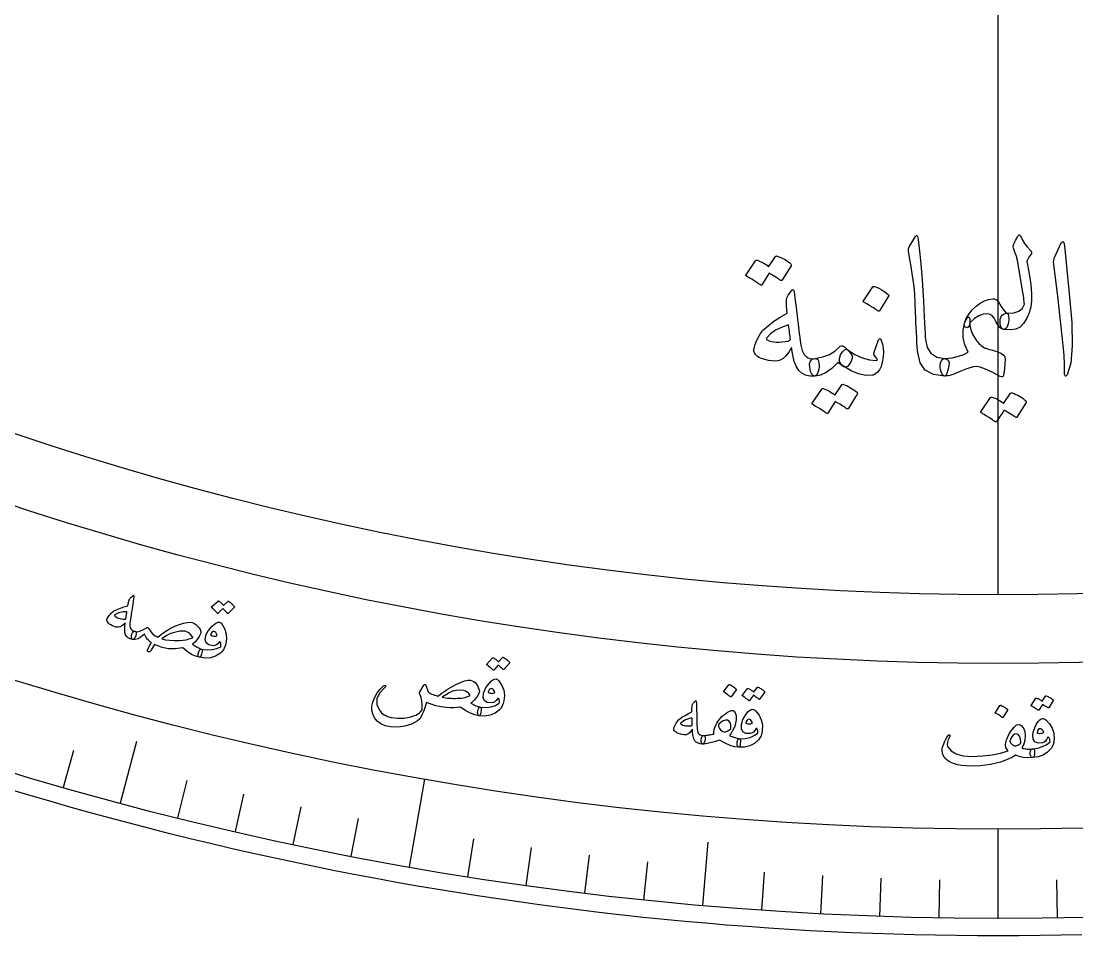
# Model space of a CAD drawing. Header units: millimetres. Extents: x -91 to 91, y -91 to 118.
# Drawn here: x -26.08 to 2.1, y -91 to -66.59 of the extents above; entities that cross this region are included whole.
import ezdxf

# ---------------------------------------------------------------- set-up
doc = ezdxf.new("R2010")
doc.units = ezdxf.units.MM
for name, color, linetype in [('CUT_OUTER', 1, 'Continuous'), ('ENGRAVE', 7, 'Continuous'), ('ENGRAVE_FINE', 8, 'Continuous'), ('TEXT', 5, 'Continuous')]:
    doc.layers.add(name, color=color, linetype=linetype)

msp = doc.modelspace()

# ---------------------------------------------------------------- linework, layer by layer
at = {"layer": 'CUT_OUTER'}
msp.add_lwpolyline([(2.2333, -90.9726), (1.675, -90.9846), (1.1167, -90.9931), (0.5584, -90.9983), (0, -91), (-0.5584, -90.9983), (-1.1167, -90.9931), (-1.675, -90.9846), (-2.2333, -90.9726), (-2.7914, -90.9572), (-3.3495, -90.9383), (-3.9074, -90.9161), (-4.4652, -90.8904), (-5.0228, -90.8613), (-5.5802, -90.8287), (-6.1374, -90.7928), (-6.6944, -90.7534), (-7.2511, -90.7106), (-7.8076, -90.6644), (-8.3637, -90.6148), (-8.9196, -90.5618), (-9.4751, -90.5054), (-10.0302, -90.4455), (-10.585, -90.3823), (-11.1394, -90.3156), (-11.6933, -90.2456), (-12.2468, -90.1721), (-12.7999, -90.0953), (-13.3525, -90.0151), (-13.9045, -89.9314), (-14.4561, -89.8444), (-15.0071, -89.754), (-15.5575, -89.6603), (-16.1074, -89.5631), (-16.6566, -89.4626), (-17.2052, -89.3587), (-17.7532, -89.2515), (-18.3005, -89.1408), (-18.8471, -89.0269), (-19.393, -88.9096), (-19.9382, -88.7889), (-20.4826, -88.6649), (-21.0263, -88.5375), (-21.5691, -88.4069), (-22.1112, -88.2728), (-22.6524, -88.1355), (-23.1928, -87.9949), (-23.7323, -87.8509), (-24.2709, -87.7036), (-24.8085, -87.553), (-25.3453, -87.3992), (-25.8811, -87.242), (-26.4159, -87.0816)], dxfattribs=at)
at = {"layer": 'ENGRAVE'}
for points in [[(0, -81.9), (0, 81.9)], [(0, -81.9), (0, 81.9)], [(-23.4324, -87.451), (-22.992, -85.8072)], [(-15.7214, -89.1605), (-15.3077, -86.8143)], [(0, -90.5359), (0, -88.1535)], [(-7.8907, -90.1914), (-7.7424, -88.4962)]]:
    msp.add_lwpolyline(points, dxfattribs=at)
for radius in [90.5359, 88.1535, 83.7291, 81.9]:
    msp.add_circle((0, 0), radius, dxfattribs=at)
at = {"layer": 'ENGRAVE_FINE'}
for points in [[(-24.9551, -87.0287), (-24.6736, -86.0472)], [(-21.9026, -87.8466), (-21.6556, -86.8559)], [(-20.3661, -88.2155), (-20.1365, -87.2206)], [(-18.8235, -88.5575), (-18.6112, -87.5588)], [(-17.2751, -88.8725), (-17.0802, -87.8702)], [(-14.1629, -89.4213), (-14.0032, -88.4128)], [(-12.6002, -89.6548), (-12.4581, -88.6437)], [(-11.0336, -89.8611), (-10.9091, -88.8476)], [(-9.4636, -90.0399), (-9.3569, -89.0245)], [(-6.3155, -90.3154), (-6.2442, -89.2968)], [(-4.7383, -90.4118), (-4.6848, -89.3922)], [(-3.1597, -90.4807), (-3.124, -89.4603)], [(-1.5801, -90.5221), (-1.5623, -89.5012)], [(1.5801, -90.5221), (1.5623, -89.5012)]]:
    msp.add_lwpolyline(points, dxfattribs=at)
at = {"layer": 'TEXT'}
for points in [[(-2.2132, -72.3408), (-2.2032, -72.3253), (-2.1938, -72.315), (-2.1851, -72.3098), (-2.177, -72.3098), (-2.1648, -72.3166), (-2.1538, -72.337), (-2.1441, -72.3709), (-2.1357, -72.4183), (-2.0931, -72.8042), (-2.0582, -73.161), (-2.0311, -73.4887), (-2.0117, -73.7874), (-1.9993, -74.0429), (-1.9878, -74.2718), (-1.9773, -74.4742), (-1.9678, -74.6502), (-1.9596, -74.7997), (-1.9529, -74.9228), (-1.9479, -75.0193), (-1.9445, -75.0894), (-1.8987, -75.2993), (-1.7973, -75.4536), (-1.6404, -75.5524), (-1.4279, -75.5957), (-1.3688, -75.6112), (-1.331, -75.6474), (-1.3146, -75.7042), (-1.3194, -75.7817), (-1.3436, -75.9037), (-1.3698, -75.9909), (-1.3979, -76.0432), (-1.4279, -76.0607), (-1.7269, -76.0213), (-1.9471, -75.9031), (-2.0886, -75.7061), (-2.1512, -75.4304), (-2.161, -75.2985), (-2.1699, -75.1662), (-2.1778, -75.0337), (-2.1848, -74.9008), (-2.1911, -74.7676), (-2.197, -74.6341), (-2.2027, -74.5002), (-2.208, -74.3661), (-2.2177, -74.1102), (-2.2313, -73.8798), (-2.2487, -73.6749), (-2.27, -73.4955), (-2.2952, -73.3233), (-2.3243, -73.1397), (-2.3572, -72.9448), (-2.394, -72.7386), (-2.3989, -72.7015), (-2.3979, -72.6676), (-2.3911, -72.6369), (-2.3785, -72.6095)], [(0.5664, -72.2943), (0.5748, -72.2979), (0.5844, -72.3085), (0.5954, -72.3263), (0.6077, -72.3512), (0.6484, -72.4387), (0.7033, -72.5255), (0.7724, -72.6117), (0.8557, -72.6973), (0.8776, -72.7264), (0.8867, -72.7567), (0.8828, -72.7884), (0.866, -72.8213), (0.8189, -72.8904), (0.7859, -72.9427), (0.7672, -72.9782), (0.7627, -72.997), (0.8266, -73.3321), (0.8686, -73.6195), (0.8886, -73.8591), (0.8867, -74.0509), (0.8676, -74.215), (0.826, -74.3712), (0.7617, -74.5198), (0.6749, -74.6606), (0.5838, -74.7516), (0.4656, -74.8078), (0.3203, -74.8291), (0.1479, -74.8156), (0.113, -74.8014), (0.0859, -74.7742), (0.0665, -74.7342), (0.0549, -74.6812), (0.0507, -74.6176), (0.0536, -74.5611), (0.0636, -74.5117), (0.0807, -74.4694), (0.1043, -74.4332), (0.1388, -74.4074), (0.1844, -74.3919), (0.2409, -74.3867), (0.413, -74.3751), (0.547, -74.3299), (0.6429, -74.2511), (0.7007, -74.1388), (0.6957, -74.0986), (0.691, -74.0606), (0.6866, -74.0249), (0.6826, -73.9915), (0.6786, -73.9603), (0.6742, -73.9314), (0.6695, -73.9048), (0.6645, -73.8804), (0.5095, -72.966), (0.504, -72.9382), (0.4979, -72.9117), (0.4911, -72.8865), (0.4837, -72.8626), (0.4759, -72.84), (0.4682, -72.8187), (0.4604, -72.7987), (0.4527, -72.78), (0.4114, -72.6766), (0.4033, -72.6444), (0.3997, -72.6147), (0.4007, -72.5875), (0.4062, -72.563), (0.424, -72.5208), (0.4411, -72.4823), (0.4575, -72.4472), (0.4734, -72.4157), (0.4882, -72.3878), (0.5018, -72.3634), (0.514, -72.3426), (0.525, -72.3253), (0.5373, -72.3118), (0.5483, -72.3021), (0.558, -72.2963), (0.5664, -72.2943)], [(1.6306, -72.5992), (1.6801, -72.5036), (1.7198, -72.47), (1.7498, -72.4984), (1.7701, -72.5888), (1.889, -73.8546), (1.9597, -74.6315), (1.9755, -75.2521), (1.9364, -75.7165), (1.8425, -76.0245), (1.8254, -76.0497), (1.8102, -76.0633), (1.7969, -76.0652), (1.7856, -76.0555), (1.7766, -76.0403), (1.7701, -76.0206), (1.7663, -75.9964), (1.765, -75.9677), (1.765, -75.7439), (1.7546, -75.5066), (1.734, -75.2557), (1.703, -74.9912), (1.6962, -74.9221), (1.6759, -74.7355), (1.6419, -74.4313), (1.5945, -74.0096), (1.4808, -73.0745), (1.4782, -73.0247), (1.4808, -72.9789), (1.4886, -72.9369), (1.5015, -72.8988)], [(-5.9434, -72.8678), (-5.9369, -72.8613), (-5.9279, -72.8575), (-5.9162, -72.8562), (-5.902, -72.8575), (-5.8512, -72.8765), (-5.8019, -72.8975), (-5.7543, -72.9204), (-5.7083, -72.9453), (-5.6636, -72.9724), (-5.6198, -73.0021), (-5.577, -73.0344), (-5.5352, -73.0693), (-5.5271, -73.08), (-5.5236, -73.0913), (-5.5246, -73.1032), (-5.5301, -73.1158), (-5.778, -73.5084), (-5.7848, -73.5136), (-5.7948, -73.5136), (-5.8081, -73.5084), (-5.8245, -73.4981), (-5.8358, -73.4886), (-5.8542, -73.4755), (-5.8798, -73.4589), (-5.9124, -73.4387), (-5.9524, -73.4146), (-6.0002, -73.3864), (-6.0557, -73.3539), (-6.119, -73.3173), (-6.3154, -73.6221), (-6.3244, -73.6315), (-6.336, -73.6337), (-6.3502, -73.6289), (-6.367, -73.6169), (-6.3816, -73.6066), (-6.4045, -73.5911), (-6.4358, -73.5704), (-6.4755, -73.5446), (-6.5243, -73.5136), (-6.5827, -73.4774), (-6.6509, -73.4361), (-6.7287, -73.3896), (-6.7367, -73.3819), (-6.7403, -73.3741), (-6.7393, -73.3664), (-6.7338, -73.3586), (-6.4807, -72.9815), (-6.4742, -72.975), (-6.4652, -72.9711), (-6.4536, -72.9698), (-6.4394, -72.9711), (-6.3961, -72.9852), (-6.3541, -73.0015), (-6.3134, -73.0201), (-6.274, -73.0409), (-6.2359, -73.0636), (-6.1991, -73.088), (-6.1636, -73.114), (-6.1294, -73.1416)], [(-5.5301, -73.7926), (-5.4997, -73.7603), (-5.4758, -73.7564), (-5.4584, -73.781), (-5.4474, -73.8339), (-5.4438, -73.8659), (-5.4384, -73.9101), (-5.4309, -73.9666), (-5.4216, -74.0354), (-5.4106, -74.1171), (-5.3983, -74.2124), (-5.3847, -74.3212), (-5.3699, -74.4436), (-5.3552, -74.5639), (-5.3421, -74.6715), (-5.3307, -74.7666), (-5.3208, -74.8491), (-5.3126, -74.9187), (-5.306, -74.9751), (-5.301, -75.0182), (-5.2976, -75.048), (-5.2711, -75.2363), (-5.233, -75.3826), (-5.1833, -75.4869), (-5.1219, -75.5492), (-5.0786, -75.5734), (-5.0263, -75.5892), (-4.965, -75.5967), (-4.8946, -75.5957), (-4.8529, -75.6025), (-4.821, -75.6228), (-4.7987, -75.6567), (-4.7861, -75.7042), (-4.7816, -75.7613), (-4.7835, -75.8191), (-4.7919, -75.8776), (-4.8068, -75.9367), (-4.8258, -75.9871), (-4.8468, -76.0245), (-4.8697, -76.049), (-4.8946, -76.0607), (-5.0299, -76.0594), (-5.1464, -76.0348), (-5.2443, -75.9871), (-5.3234, -75.916), (-5.3899, -75.8117), (-5.4448, -75.6745), (-5.4881, -75.5043), (-5.5197, -75.3012), (-5.5927, -75.4249), (-5.667, -75.5221), (-5.7425, -75.5928), (-5.8194, -75.637), (-5.8817, -75.6528), (-5.955, -75.659), (-6.0393, -75.6554), (-6.1345, -75.6422), (-6.235, -75.6196), (-6.3192, -75.5931), (-6.3874, -75.5628), (-6.4394, -75.5285), (-6.4813, -75.4862), (-6.5091, -75.442), (-6.5227, -75.3958), (-6.522, -75.3477), (-6.5101, -75.2876), (-6.4897, -75.2211), (-6.461, -75.1481), (-6.4239, -75.0687), (-6.3825, -74.989), (-6.3464, -74.9253), (-6.3154, -74.8779), (-6.2895, -74.8466), (-6.1462, -74.7187), (-5.9899, -74.5986), (-5.8207, -74.4862), (-5.6386, -74.3816), (-5.6453, -74.2824), (-5.6502, -74.1969), (-5.6531, -74.1249), (-5.654, -74.0664), (-5.6511, -74.0173), (-5.6424, -73.9734), (-5.6279, -73.9347), (-5.6076, -73.9011)], [(-3.3446, -73.6789), (-3.3382, -73.6725), (-3.3291, -73.6686), (-3.3175, -73.6673), (-3.3033, -73.6686), (-3.2029, -73.7093), (-3.1083, -73.759), (-3.0195, -73.8178), (-2.9365, -73.8856), (-2.9284, -73.8959), (-2.9249, -73.9063), (-2.9258, -73.9166), (-2.9313, -73.9269), (-3.1742, -74.3196), (-3.1832, -74.3289), (-3.1948, -74.3312), (-3.209, -74.3264), (-3.2258, -74.3144), (-3.2403, -74.3041), (-3.2633, -74.2886), (-3.2946, -74.2679), (-3.3343, -74.2421), (-3.3831, -74.2111), (-3.4415, -74.1749), (-3.5096, -74.1336), (-3.5875, -74.0871), (-3.5978, -74.0793), (-3.603, -74.0716), (-3.603, -74.0638), (-3.5978, -74.0561)], [(-0.7666, -74.6761), (-0.7789, -74.7168), (-0.795, -74.7458), (-0.815, -74.7632), (-0.8389, -74.7691), (-0.8812, -74.7561), (-0.9048, -74.7277), (-0.9096, -74.6838), (-0.8957, -74.6244), (-0.8476, -74.5065), (-0.7808, -74.3958), (-0.6952, -74.2921), (-0.5909, -74.1956), (-0.4798, -74.1116), (-0.3688, -74.0509), (-0.2577, -74.0135), (-0.1466, -73.9993), (-0.0985, -74.0041), (-0.0575, -74.0186), (-0.0236, -74.0429), (0.0032, -74.0768), (0.0794, -74.2043), (0.1427, -74.2976), (0.1931, -74.3567), (0.2305, -74.3816), (0.2491, -74.3911), (0.2635, -74.4145), (0.2736, -74.4518), (0.2796, -74.503), (0.2804, -74.5603), (0.2751, -74.616), (0.2636, -74.6701), (0.246, -74.7226), (0.2263, -74.7652), (0.2034, -74.7949), (0.1773, -74.8117), (0.1479, -74.8156), (0.0901, -74.7965), (0.0355, -74.7549), (-0.0158, -74.6906), (-0.0639, -74.6037), (-0.1121, -74.5195), (-0.1634, -74.4578), (-0.218, -74.4187), (-0.2758, -74.4022), (-0.4001, -74.4106), (-0.5199, -74.4513), (-0.6352, -74.5243), (-0.7459, -74.6296), (-0.7511, -74.6402), (-0.7563, -74.6515), (-0.7614, -74.6635), (-0.7666, -74.6761)], [(-0.7563, -74.6812), (-0.7501, -74.7565), (-0.7265, -74.8427), (-0.6855, -74.9399), (-0.6271, -75.048), (-0.6008, -75.0881), (-0.5735, -75.1255), (-0.5452, -75.1604), (-0.516, -75.1927), (-0.4858, -75.2224), (-0.4547, -75.2495), (-0.4225, -75.2741), (-0.3894, -75.296), (-0.3743, -75.3039), (-0.3546, -75.3122), (-0.3303, -75.3207), (-0.3016, -75.3296), (-0.2683, -75.3391), (-0.2306, -75.3496), (-0.1883, -75.3611), (-0.1414, -75.3735), (-0.104, -75.384), (-0.0691, -75.3948), (-0.0368, -75.406), (-0.0071, -75.4175), (0.0207, -75.4292), (0.0471, -75.4413), (0.0723, -75.4538), (0.0962, -75.4665), (0.1346, -75.4907), (0.1621, -75.5221), (0.1786, -75.5605), (0.184, -75.606), (0.1792, -75.7332), (0.1698, -75.8463), (0.1559, -75.9451), (0.1375, -76.0297), (0.1266, -76.0633), (0.1091, -76.0813), (0.0852, -76.0839), (0.0549, -76.071), (-0.1647, -75.9557), (-0.3429, -75.8734), (-0.4798, -75.824), (-0.5754, -75.8075), (-0.6581, -75.8153), (-0.7563, -75.8385), (-0.8699, -75.8773), (-0.9991, -75.9315), (-1.0645, -75.9607), (-1.1263, -75.9864), (-1.1846, -76.0085), (-1.2393, -76.0271), (-1.2908, -76.0418), (-1.3394, -76.0523), (-1.3851, -76.0586), (-1.4279, -76.0607), (-1.4573, -76.0536), (-1.4834, -76.0323), (-1.5064, -75.9967), (-1.5261, -75.947), (-1.5406, -75.8879), (-1.548, -75.8295), (-1.5483, -75.7717), (-1.5416, -75.7145), (-1.5267, -75.6645), (-1.5028, -75.628), (-1.4699, -75.6051), (-1.4279, -75.5957), (-1.2322, -75.5712), (-1.0637, -75.5337), (-0.9222, -75.4833), (-0.8079, -75.42), (-0.8925, -75.2269), (-0.9345, -75.03), (-0.9339, -74.8291), (-0.8906, -74.6244), (-0.8279, -74.5059), (-0.7847, -74.4759), (-0.7608, -74.5343), (-0.7563, -74.6812)], [(-5.6024, -74.6967), (-5.7897, -74.761), (-5.9485, -74.8401), (-6.079, -74.9341), (-6.181, -75.0429), (-6.1878, -75.0577), (-6.1875, -75.0713), (-6.1801, -75.0836), (-6.1655, -75.0945), (-6.1116, -75.1176), (-6.0532, -75.1352), (-5.9902, -75.1473), (-5.9227, -75.154), (-5.8507, -75.1551), (-5.7742, -75.1507), (-5.6931, -75.1409), (-5.6076, -75.1255), (-5.5943, -75.1213), (-5.5804, -75.1139), (-5.5659, -75.1033), (-5.5507, -75.0894), (-5.5538, -75.0471), (-5.5578, -75.0028), (-5.5628, -74.9567), (-5.5688, -74.9086), (-5.5757, -74.8585), (-5.5837, -74.8065), (-5.5925, -74.7526), (-5.6024, -74.6967)], [(-4.1506, -75.792), (-4.2068, -75.7387), (-4.2359, -75.6719), (-4.2378, -75.5915), (-4.2126, -75.4975), (-4.158, -75.4133), (-4.108, -75.3619), (-4.0625, -75.3435), (-4.0215, -75.358), (-3.8277, -75.4862), (-3.634, -75.5763), (-3.4402, -75.6283), (-3.2465, -75.6422), (-3.2397, -75.6409), (-3.2349, -75.637), (-3.232, -75.6306), (-3.231, -75.6215), (-3.2358, -75.6044), (-3.2504, -75.5789), (-3.2746, -75.545), (-3.3085, -75.5027), (-3.3149, -75.4898), (-3.3188, -75.4769), (-3.3201, -75.4639), (-3.3188, -75.451), (-3.1948, -75.0945), (-3.189, -75.081), (-3.1819, -75.0713), (-3.1735, -75.0655), (-3.1638, -75.0635), (-3.1541, -75.0652), (-3.1457, -75.07), (-3.1386, -75.0781), (-3.1328, -75.0894), (-3.0941, -75.2053), (-3.0708, -75.3206), (-3.0631, -75.4352), (-3.0708, -75.5492), (-3.096, -75.6909), (-3.1302, -75.8062), (-3.1735, -75.895), (-3.2258, -75.9573), (-3.2655, -75.9916), (-3.302, -76.0168), (-3.3353, -76.0329), (-3.3653, -76.04), (-3.5384, -76.0439), (-3.727, -76.0038), (-3.931, -75.9199), (-4.1506, -75.792)], [(-3.9233, -75.6629), (-3.9769, -75.7497), (-4.0292, -75.8036), (-4.0802, -75.8246), (-4.1299, -75.8127), (-4.1367, -75.8086), (-4.1467, -75.8017), (-4.16, -75.7919), (-4.1764, -75.7791), (-4.1968, -75.7634), (-4.2217, -75.7449), (-4.251, -75.7234), (-4.2849, -75.699), (-4.4412, -75.8553), (-4.5949, -75.9677), (-4.746, -76.0361), (-4.8946, -76.0607), (-4.944, -76.0465), (-4.9837, -76.0038), (-5.0137, -75.9328), (-5.0341, -75.8333), (-5.037, -75.7349), (-5.0147, -75.6616), (-4.9672, -75.6135), (-4.8946, -75.5905), (-4.6837, -75.5521), (-4.5058, -75.4885), (-4.3608, -75.3997), (-4.2488, -75.2857), (-4.221, -75.2602), (-4.1894, -75.2508), (-4.1538, -75.2576), (-4.1144, -75.2805), (-4.1083, -75.2843), (-4.1002, -75.2902), (-4.0902, -75.2985), (-4.0783, -75.309), (-4.0644, -75.3217), (-4.0486, -75.3367), (-4.0308, -75.354), (-4.0111, -75.3735), (-3.9417, -75.4459), (-3.9039, -75.5182), (-3.8978, -75.5905), (-3.9233, -75.6629)], [(-4.1764, -76.2932), (-4.17, -76.2867), (-4.1609, -76.2828), (-4.1493, -76.2815), (-4.1351, -76.2828), (-4.0843, -76.3019), (-4.035, -76.3229), (-3.9874, -76.3458), (-3.9414, -76.3707), (-3.8966, -76.3978), (-3.8529, -76.4275), (-3.8101, -76.4598), (-3.7683, -76.4947), (-3.7602, -76.5053), (-3.7567, -76.5166), (-3.7576, -76.5286), (-3.7631, -76.5412), (-4.0111, -76.9338), (-4.0179, -76.939), (-4.0279, -76.939), (-4.0411, -76.9338), (-4.0576, -76.9235), (-4.0689, -76.9139), (-4.0873, -76.9009), (-4.1128, -76.8842), (-4.1454, -76.8641), (-4.1855, -76.84), (-4.2333, -76.8117), (-4.2888, -76.7793), (-4.3521, -76.7426), (-4.5484, -77.0475), (-4.5575, -77.0568), (-4.5691, -77.0591), (-4.5833, -77.0542), (-4.6001, -77.0423), (-4.6146, -77.032), (-4.6376, -77.0165), (-4.6689, -76.9958), (-4.7086, -76.97), (-4.7573, -76.939), (-4.8158, -76.9028), (-4.8839, -76.8615), (-4.9617, -76.815), (-4.9698, -76.8072), (-4.9734, -76.7995), (-4.9724, -76.7917), (-4.9669, -76.784), (-4.7138, -76.4068), (-4.7073, -76.4004), (-4.6983, -76.3965), (-4.6866, -76.3952), (-4.6724, -76.3965), (-4.6292, -76.4105), (-4.5872, -76.4268), (-4.5465, -76.4454), (-4.5071, -76.4662), (-4.469, -76.489), (-4.4322, -76.5134), (-4.3967, -76.5394), (-4.3624, -76.567)], [(0.3287, -76.5205), (0.3352, -76.514), (0.3442, -76.5102), (0.3558, -76.5089), (0.37, -76.5102), (0.4209, -76.5292), (0.4701, -76.5502), (0.5178, -76.5731), (0.5638, -76.598), (0.6085, -76.6251), (0.6523, -76.6548), (0.695, -76.6871), (0.7369, -76.722), (0.7449, -76.7326), (0.7485, -76.7439), (0.7475, -76.7559), (0.742, -76.7685), (0.494, -77.1611), (0.4872, -77.1663), (0.4772, -77.1663), (0.464, -77.1611), (0.4475, -77.1508), (0.4362, -77.1413), (0.4178, -77.1282), (0.3923, -77.1116), (0.3597, -77.0914), (0.3197, -77.0673), (0.2719, -77.0391), (0.2163, -77.0066), (0.153, -76.97), (-0.0433, -77.2748), (-0.0523, -77.2842), (-0.0639, -77.2864), (-0.0782, -77.2816), (-0.0949, -77.2696), (-0.1095, -77.2593), (-0.1324, -77.2438), (-0.1637, -77.2231), (-0.2034, -77.1973), (-0.2522, -77.1663), (-0.3106, -77.1301), (-0.3788, -77.0888), (-0.4566, -77.0423), (-0.4647, -77.0345), (-0.4682, -77.0268), (-0.4673, -77.0191), (-0.4618, -77.0113), (-0.2086, -76.6341), (-0.2022, -76.6277), (-0.1931, -76.6238), (-0.1815, -76.6225), (-0.1673, -76.6238), (-0.124, -76.6379), (-0.082, -76.6542), (-0.0413, -76.6727), (-0.002, -76.6936), (0.0362, -76.7163), (0.073, -76.7407), (0.1085, -76.7667), (0.1427, -76.7943)], [(-23.1091, -81.9306), (-23.0905, -81.9193), (-23.0787, -81.9206), (-23.0738, -81.9346), (-23.0757, -81.9611), (-23.0783, -81.9768), (-23.0816, -81.9985), (-23.0856, -82.0262), (-23.0904, -82.0601), (-23.0961, -82.1003), (-23.103, -82.1471), (-23.1112, -82.2005), (-23.1205, -82.2605), (-23.1295, -82.3195), (-23.1377, -82.3723), (-23.1449, -82.4189), (-23.1513, -82.4594), (-23.1566, -82.4935), (-23.161, -82.5211), (-23.1644, -82.5422), (-23.1667, -82.5568), (-23.1792, -82.6496), (-23.1806, -82.7241), (-23.1708, -82.7802), (-23.1499, -82.8179), (-23.1325, -82.8351), (-23.1097, -82.8496), (-23.0815, -82.8612), (-23.0479, -82.8701), (-23.0289, -82.8788), (-23.0164, -82.8927), (-23.0103, -82.9118), (-23.0105, -82.936), (-23.0159, -82.9637), (-23.0244, -82.9909), (-23.0361, -83.0175), (-23.051, -83.0436), (-23.0667, -83.065), (-23.0817, -83.08), (-23.0959, -83.0886), (-23.1093, -83.0908), (-23.1736, -83.0722), (-23.226, -83.045), (-23.2663, -83.0093), (-23.2946, -82.965), (-23.3123, -82.9067), (-23.3202, -82.8342), (-23.318, -82.7477), (-23.3059, -82.6472), (-23.3571, -82.6961), (-23.4054, -82.7322), (-23.4508, -82.7555), (-23.4933, -82.7661), (-23.525, -82.7652), (-23.5607, -82.7582), (-23.6003, -82.7451), (-23.6437, -82.7259), (-23.6884, -82.7015), (-23.7248, -82.6775), (-23.753, -82.6539), (-23.773, -82.6306), (-23.7872, -82.6048), (-23.7943, -82.5801), (-23.7945, -82.5564), (-23.7876, -82.5337), (-23.7738, -82.5069), (-23.755, -82.4782), (-23.7315, -82.4476), (-23.7031, -82.415), (-23.6727, -82.3829), (-23.6469, -82.3577), (-23.6258, -82.3394), (-23.6093, -82.3281), (-23.5242, -82.2869), (-23.4341, -82.2511), (-23.3391, -82.2206), (-23.239, -82.1953), (-23.229, -82.1475), (-23.2198, -82.1062), (-23.2115, -82.0717), (-23.2041, -82.0439), (-23.1962, -82.021), (-23.1862, -82.0014), (-23.1741, -81.9849), (-23.1601, -81.9717)], [(-20.5622, -82.074), (-20.5584, -82.0717), (-20.5536, -82.0709), (-20.548, -82.0717), (-20.5415, -82.074), (-20.5198, -82.0891), (-20.4991, -82.1049), (-20.4793, -82.1215), (-20.4606, -82.1388), (-20.4427, -82.157), (-20.4256, -82.1763), (-20.4092, -82.1968), (-20.3936, -82.2184), (-20.3911, -82.2244), (-20.3907, -82.2302), (-20.3926, -82.2358), (-20.3967, -82.2412), (-20.5606, -82.3997), (-20.5645, -82.4014), (-20.5692, -82.4002), (-20.5749, -82.3962), (-20.5814, -82.3893), (-20.5856, -82.3834), (-20.5928, -82.375), (-20.6029, -82.364), (-20.6159, -82.3505), (-20.6319, -82.3343), (-20.6511, -82.3151), (-20.6735, -82.293), (-20.699, -82.268), (-20.8286, -82.3902), (-20.834, -82.3936), (-20.8397, -82.3933), (-20.8459, -82.3892), (-20.8524, -82.3815), (-20.858, -82.3748), (-20.867, -82.3647), (-20.8793, -82.3511), (-20.8949, -82.334), (-20.9142, -82.3133), (-20.9375, -82.289), (-20.9646, -82.2611), (-20.9957, -82.2295), (-20.9986, -82.2249), (-20.9993, -82.2207), (-20.9979, -82.2171), (-20.9944, -82.2141), (-20.8291, -82.0645), (-20.8253, -82.0622), (-20.8206, -82.0614), (-20.8149, -82.0622), (-20.8084, -82.0645), (-20.7897, -82.0764), (-20.7719, -82.0892), (-20.7549, -82.1029), (-20.7389, -82.1175), (-20.7237, -82.1329), (-20.7092, -82.1489), (-20.6956, -82.1656), (-20.6828, -82.1828)], [(-23.2642, -82.3496), (-23.3614, -82.355), (-23.4472, -82.3711), (-23.5216, -82.398), (-23.5846, -82.4357), (-23.5898, -82.4419), (-23.5915, -82.4483), (-23.5897, -82.4551), (-23.5843, -82.4623), (-23.5619, -82.4806), (-23.5366, -82.4968), (-23.5084, -82.511), (-23.4773, -82.5233), (-23.4433, -82.5335), (-23.4064, -82.5417), (-23.3667, -82.548), (-23.3241, -82.5522), (-23.3172, -82.5519), (-23.3096, -82.5503), (-23.3013, -82.5472), (-23.2923, -82.5426), (-23.2881, -82.5222), (-23.2841, -82.5007), (-23.2802, -82.4781), (-23.2766, -82.4545), (-23.2732, -82.4298), (-23.27, -82.4041), (-23.267, -82.3774), (-23.2642, -82.3496)], [(-22.5245, -83.2222), (-22.5553, -83.2701), (-22.5802, -83.3106), (-22.5992, -83.3439), (-22.6122, -83.3698), (-22.6232, -83.3908), (-22.6354, -83.4064), (-22.6488, -83.4168), (-22.6635, -83.4218), (-22.6765, -83.4221), (-22.6882, -83.4197), (-22.6985, -83.4148), (-22.7074, -83.4073), (-22.7125, -83.3765), (-22.6968, -83.3271), (-22.6605, -83.2588), (-22.6035, -83.1718), (-22.637, -83.1498), (-22.6668, -83.1268), (-22.6931, -83.1029), (-22.7157, -83.0779), (-22.7358, -83.0509), (-22.7545, -83.0211), (-22.7717, -82.9883), (-22.7873, -82.9527), (-22.8769, -83.0224), (-22.9604, -83.0687), (-23.0379, -83.0915), (-23.1093, -83.0908), (-23.1216, -83.0855), (-23.1307, -83.0749), (-23.1367, -83.0589), (-23.1395, -83.0374), (-23.1384, -82.9909), (-23.1305, -82.9501), (-23.1159, -82.9152), (-23.0947, -82.8861), (-23.082, -82.875), (-23.07, -82.8686), (-23.0586, -82.867), (-23.0479, -82.8701), (-22.9889, -82.8824), (-22.9178, -82.8712), (-22.8346, -82.8366), (-22.7395, -82.7784), (-22.7284, -82.7716), (-22.7182, -82.7684), (-22.7091, -82.769), (-22.7011, -82.7732), (-22.6966, -82.7762), (-22.6924, -82.7801), (-22.6885, -82.785), (-22.6848, -82.7908), (-22.6811, -82.7973), (-22.6772, -82.8041), (-22.6731, -82.8113), (-22.6687, -82.819), (-22.6261, -82.8891), (-22.5729, -82.9473), (-22.5091, -82.9935), (-22.4348, -83.0276), (-22.3319, -82.9437), (-22.2214, -82.8676), (-22.1034, -82.7994), (-21.9779, -82.739), (-21.8567, -82.6905), (-21.7486, -82.6562), (-21.6535, -82.6361), (-21.5714, -82.6303), (-21.5211, -82.6376), (-21.4717, -82.6569), (-21.423, -82.6881), (-21.375, -82.7312), (-21.3343, -82.7789), (-21.3054, -82.8267), (-21.2882, -82.8748), (-21.283, -82.9231), (-21.3331, -83.0132), (-21.3876, -83.0927), (-21.4462, -83.1615), (-21.5092, -83.2197), (-21.4758, -83.2409), (-21.4433, -83.2606), (-21.4118, -83.279), (-21.3813, -83.296), (-21.3516, -83.3112), (-21.3227, -83.3244), (-21.2946, -83.3356), (-21.2673, -83.3448), (-21.2583, -83.3512), (-21.2533, -83.3648), (-21.2525, -83.3855), (-21.2558, -83.4134), (-21.2694, -83.4827), (-21.2852, -83.5313), (-21.3034, -83.5594), (-21.324, -83.5668), (-21.426, -83.5392), (-21.5344, -83.4885), (-21.6489, -83.4147), (-21.7694, -83.3177), (-21.9687, -83.344), (-22.1612, -83.3368), (-22.3465, -83.2962), (-22.5245, -83.2222)], [(-20.7848, -82.6296), (-20.7685, -82.6363), (-20.7517, -82.6484), (-20.7342, -82.6659), (-20.7162, -82.6888), (-20.646, -82.8155), (-20.6079, -82.9479), (-20.6021, -83.086), (-20.6288, -83.2299), (-20.6547, -83.3018), (-20.6863, -83.3638), (-20.7237, -83.4158), (-20.7668, -83.4578), (-20.8923, -83.5356), (-21.027, -83.5797), (-21.171, -83.5901), (-21.324, -83.5668), (-21.3381, -83.5594), (-21.3482, -83.5455), (-21.3544, -83.525), (-21.3566, -83.498), (-21.3562, -83.4835), (-21.3547, -83.4689), (-21.3521, -83.4544), (-21.3483, -83.4397), (-21.3437, -83.4255), (-21.3388, -83.4119), (-21.3337, -83.3991), (-21.3282, -83.3871), (-21.316, -83.3669), (-21.3017, -83.3531), (-21.2855, -83.3458), (-21.2673, -83.3448), (-21.1174, -83.3623), (-20.9824, -83.358), (-20.8626, -83.332), (-20.7578, -83.2844), (-20.7533, -83.2486), (-20.7515, -83.2197), (-20.7524, -83.1977), (-20.756, -83.1825), (-20.7614, -83.1689), (-20.7672, -83.1594), (-20.7734, -83.1541), (-20.78, -83.1529), (-20.7849, -83.1533), (-20.789, -83.1546), (-20.7923, -83.1567), (-20.7948, -83.1597), (-20.8308, -83.2025), (-20.8696, -83.2328), (-20.9111, -83.2506), (-20.9554, -83.2558), (-21.0752, -83.2353), (-21.1478, -83.1829), (-21.1732, -83.0988), (-21.1514, -82.983), (-21.1249, -82.9202), (-21.088, -82.8574), (-21.0406, -82.7946), (-20.9828, -82.7318), (-20.9256, -82.6797), (-20.8735, -82.6453), (-20.8265, -82.6286), (-20.7848, -82.6296)], [(-21.5063, -83.0154), (-21.5905, -82.9203), (-21.7046, -82.871), (-21.8486, -82.8672), (-22.023, -82.9087), (-22.1134, -82.9424), (-22.1944, -82.9809), (-22.2659, -83.0242), (-22.3279, -83.0723), (-22.23, -83.0967), (-22.1194, -83.1129), (-21.9961, -83.1207), (-21.8601, -83.1203), (-21.7705, -83.1126), (-21.6827, -83.097), (-21.597, -83.0736), (-21.5133, -83.0425), (-21.5052, -83.0378), (-21.5013, -83.0318), (-21.5017, -83.0243), (-21.5063, -83.0154)], [(-20.933, -82.8757), (-20.9592, -82.8764), (-20.983, -82.8899), (-21.0046, -82.9161), (-21.0237, -82.9551), (-21.0252, -82.9616), (-21.0259, -82.9663), (-21.0259, -82.9693), (-21.025, -82.9705), (-21.0018, -82.9828), (-20.9775, -82.9924), (-20.9522, -82.9993), (-20.9259, -83.0034), (-20.9021, -83.0044), (-20.8817, -83.0021), (-20.8648, -82.9967), (-20.8514, -82.9881), (-20.8691, -82.9415), (-20.8886, -82.9072), (-20.9099, -82.8853), (-20.933, -82.8757)], [(-13.2315, -83.5696), (-13.2279, -83.567), (-13.2233, -83.5658), (-13.2176, -83.566), (-13.2109, -83.5677), (-13.188, -83.5808), (-13.1659, -83.5948), (-13.1448, -83.6095), (-13.1246, -83.6251), (-13.1052, -83.6417), (-13.0864, -83.6594), (-13.0683, -83.6784), (-13.0509, -83.6985), (-13.0478, -83.7043), (-13.047, -83.71), (-13.0483, -83.7158), (-13.0519, -83.7215), (-13.2012, -83.8939), (-13.2049, -83.8959), (-13.2097, -83.8951), (-13.2157, -83.8916), (-13.2228, -83.8853), (-13.2276, -83.8798), (-13.2354, -83.8721), (-13.2464, -83.862), (-13.2606, -83.8497), (-13.278, -83.835), (-13.2988, -83.8176), (-13.3231, -83.7976), (-13.3507, -83.7749), (-13.4689, -83.908), (-13.474, -83.9119), (-13.4798, -83.9121), (-13.4863, -83.9086), (-13.4934, -83.9015), (-13.4996, -83.8954), (-13.5095, -83.886), (-13.5229, -83.8736), (-13.54, -83.8579), (-13.5611, -83.839), (-13.5864, -83.8169), (-13.6159, -83.7915), (-13.6497, -83.7628), (-13.6529, -83.7584), (-13.654, -83.7543), (-13.6529, -83.7506), (-13.6497, -83.7473), (-13.4983, -83.5836), (-13.4947, -83.581), (-13.49, -83.5798), (-13.4844, -83.5801), (-13.4776, -83.5818), (-13.458, -83.592), (-13.4391, -83.6032), (-13.421, -83.6153), (-13.4037, -83.6285), (-13.3872, -83.6425), (-13.3714, -83.6572), (-13.3563, -83.6726), (-13.342, -83.6886)], [(-14.73, -84.9076), (-14.8748, -84.8867), (-15.0114, -84.8576), (-15.1396, -84.8205), (-15.2596, -84.7752), (-15.3254, -84.9635), (-15.3873, -85.1078), (-15.4452, -85.2082), (-15.4992, -85.2646), (-15.6617, -85.3512), (-15.8374, -85.4063), (-16.0262, -85.4299), (-16.2279, -85.4217), (-16.3661, -85.3941), (-16.4824, -85.3445), (-16.5765, -85.2731), (-16.6486, -85.18), (-16.6966, -85.0769), (-16.7207, -84.9726), (-16.7209, -84.8672), (-16.6973, -84.7606), (-16.646, -84.6303), (-16.5805, -84.5151), (-16.5009, -84.415), (-16.4071, -84.3299), (-16.3954, -84.3211), (-16.385, -84.316), (-16.3759, -84.3145), (-16.3682, -84.3167), (-16.3612, -84.3213), (-16.3566, -84.3267), (-16.3544, -84.333), (-16.3546, -84.3401), (-16.3569, -84.3476), (-16.3608, -84.3551), (-16.3663, -84.3626), (-16.3734, -84.3701), (-16.5154, -84.5243), (-16.5875, -84.6771), (-16.5893, -84.8288), (-16.5204, -84.9794), (-16.4619, -85.0486), (-16.39, -85.1037), (-16.305, -85.1449), (-16.2067, -85.1719), (-16.0347, -85.1929), (-15.8678, -85.1897), (-15.7061, -85.1623), (-15.5495, -85.1106), (-15.5034, -85.0865), (-15.4614, -85.0562), (-15.4234, -85.0196), (-15.3896, -84.9767), (-15.3854, -84.9704), (-15.3825, -84.9625), (-15.3809, -84.9531), (-15.3807, -84.9421), (-15.3789, -84.8324), (-15.3885, -84.7306), (-15.4096, -84.6367), (-15.442, -84.5507), (-15.448, -84.5361), (-15.4506, -84.5233), (-15.4501, -84.5124), (-15.4464, -84.5034), (-15.3313, -84.3122), (-15.323, -84.3024), (-15.3154, -84.2957), (-15.3083, -84.2921), (-15.3017, -84.2917), (-15.2969, -84.2937), (-15.2925, -84.2979), (-15.2885, -84.3043), (-15.2849, -84.3129), (-15.2207, -84.4874), (-15.2021, -84.503), (-15.1793, -84.5181), (-15.1524, -84.5326), (-15.1213, -84.5466), (-15.0863, -84.5603), (-15.0476, -84.574), (-15.0051, -84.5877), (-14.9589, -84.6013), (-14.9028, -84.5588), (-14.8455, -84.5173), (-14.787, -84.477), (-14.7273, -84.4379), (-14.6664, -84.3999), (-14.6043, -84.363), (-14.541, -84.3273), (-14.4765, -84.2927), (-14.3546, -84.2345), (-14.2491, -84.196), (-14.1599, -84.1772), (-14.0868, -84.1781), (-14.0415, -84.1904), (-14.0006, -84.2112), (-13.9639, -84.2407), (-13.9315, -84.2788), (-13.9031, -84.3234), (-13.8803, -84.3698), (-13.8633, -84.4177), (-13.852, -84.4673), (-13.8514, -84.4767), (-13.8519, -84.4866), (-13.8534, -84.497), (-13.856, -84.5079), (-13.8813, -84.5685), (-13.9222, -84.6324), (-13.9789, -84.6995), (-14.0514, -84.7697), (-14.0611, -84.7765), (-14.0696, -84.7822), (-14.077, -84.7867), (-14.0832, -84.7902), (-14.047, -84.8097), (-14.0119, -84.8275), (-13.9777, -84.8437), (-13.9445, -84.8583), (-13.9124, -84.8711), (-13.8812, -84.8819), (-13.8509, -84.8908), (-13.8217, -84.8977), (-13.8121, -84.9033), (-13.806, -84.9164), (-13.8033, -84.937), (-13.8042, -84.965), (-13.8115, -85.0352), (-13.823, -85.0851), (-13.8387, -85.1146), (-13.8585, -85.1238), (-13.9686, -85.1053), (-14.088, -85.061), (-14.2167, -84.9907), (-14.3544, -84.8945), (-14.4412, -84.9078), (-14.5327, -84.9145), (-14.629, -84.9144), (-14.73, -84.9076)], [(-13.4042, -84.1426), (-13.3874, -84.1479), (-13.3696, -84.1584), (-13.3506, -84.1743), (-13.3306, -84.1955), (-13.2495, -84.3156), (-13.1999, -84.4441), (-13.1819, -84.5812), (-13.1958, -84.7268), (-13.2152, -84.8007), (-13.2412, -84.8653), (-13.2738, -84.9204), (-13.3131, -84.9661), (-13.4312, -85.0546), (-13.5616, -85.1104), (-13.704, -85.1335), (-13.8585, -85.1238), (-13.8732, -85.1177), (-13.8845, -85.1047), (-13.8925, -85.0849), (-13.897, -85.0582), (-13.898, -85.0437), (-13.8978, -85.0291), (-13.8964, -85.0143), (-13.8939, -84.9994), (-13.8906, -84.9848), (-13.887, -84.9709), (-13.883, -84.9577), (-13.8786, -84.9452), (-13.8681, -84.924), (-13.8552, -84.909), (-13.8397, -84.9003), (-13.8217, -84.8977), (-13.6708, -84.9018), (-13.5367, -84.8856), (-13.4196, -84.8491), (-13.3194, -84.7925), (-13.3181, -84.7564), (-13.3189, -84.7275), (-13.3217, -84.7056), (-13.3266, -84.6909), (-13.3333, -84.6777), (-13.3399, -84.6688), (-13.3466, -84.6641), (-13.3532, -84.6635), (-13.358, -84.6643), (-13.362, -84.666), (-13.3651, -84.6684), (-13.3674, -84.6716), (-13.3994, -84.7174), (-13.4353, -84.751), (-13.4752, -84.7724), (-13.5188, -84.7815), (-13.64, -84.7716), (-13.7169, -84.7259), (-13.7496, -84.6443), (-13.7382, -84.5271), (-13.7173, -84.4622), (-13.6861, -84.3963), (-13.6444, -84.3296), (-13.5924, -84.2619), (-13.54, -84.205), (-13.4911, -84.1661), (-13.4459, -84.1453), (-13.4042, -84.1426)], [(-14.2692, -84.452), (-14.3735, -84.4424), (-14.4732, -84.4495), (-14.5684, -84.4735), (-14.6592, -84.5143), (-14.8452, -84.6317), (-14.8007, -84.64), (-14.7547, -84.6469), (-14.7071, -84.6524), (-14.658, -84.6566), (-14.6071, -84.6594), (-14.554, -84.661), (-14.4988, -84.6612), (-14.4414, -84.6602), (-14.3313, -84.6531), (-14.2374, -84.638), (-14.1596, -84.6149), (-14.098, -84.5839), (-14.1335, -84.5329), (-14.1738, -84.4938), (-14.2191, -84.4669), (-14.2692, -84.452)], [(-13.5301, -84.4009), (-13.5561, -84.4039), (-13.5787, -84.4195), (-13.5978, -84.4475), (-13.6135, -84.488), (-13.6144, -84.4946), (-13.6147, -84.4994), (-13.6143, -84.5023), (-13.6134, -84.5035), (-13.5891, -84.5136), (-13.5641, -84.521), (-13.5383, -84.5257), (-13.5118, -84.5275), (-13.488, -84.5263), (-13.4679, -84.5223), (-13.4515, -84.5154), (-13.4389, -84.5056), (-13.4606, -84.4608), (-13.4831, -84.4283), (-13.5062, -84.4084), (-13.5301, -84.4009)], [(-7.1886, -84.297), (-7.1852, -84.2941), (-7.1806, -84.2926), (-7.1749, -84.2924), (-7.1681, -84.2936), (-7.1212, -84.3177), (-7.0774, -84.346), (-7.0368, -84.3784), (-6.9993, -84.4151), (-6.9958, -84.4205), (-6.9945, -84.4257), (-6.9954, -84.4307), (-6.9985, -84.4356), (-7.1325, -84.6185), (-7.1373, -84.6227), (-7.143, -84.6233), (-7.1497, -84.6204), (-7.1574, -84.6138), (-7.164, -84.6081), (-7.1745, -84.5996), (-7.1889, -84.5882), (-7.2071, -84.5738), (-7.2295, -84.5566), (-7.2563, -84.5364), (-7.2877, -84.5133), (-7.3235, -84.4872), (-7.3282, -84.483), (-7.3303, -84.4789), (-7.33, -84.4751), (-7.3272, -84.4716)], [(-6.4284, -84.366), (-6.4251, -84.3631), (-6.4206, -84.3615), (-6.4149, -84.3613), (-6.408, -84.3625), (-6.3841, -84.3737), (-6.361, -84.3858), (-6.3388, -84.3988), (-6.3174, -84.4127), (-6.2967, -84.4276), (-6.2766, -84.4438), (-6.257, -84.4612), (-6.238, -84.4799), (-6.2344, -84.4854), (-6.2331, -84.4911), (-6.234, -84.4969), (-6.2372, -84.5029), (-6.372, -84.6868), (-6.3755, -84.6891), (-6.3804, -84.6887), (-6.3866, -84.6857), (-6.3942, -84.68), (-6.3994, -84.6749), (-6.4079, -84.6678), (-6.4196, -84.6587), (-6.4347, -84.6476), (-6.4533, -84.6343), (-6.4755, -84.6186), (-6.5012, -84.6006), (-6.5306, -84.5803), (-6.6377, -84.7225), (-6.6425, -84.7268), (-6.6482, -84.7275), (-6.6549, -84.7245), (-6.6626, -84.718), (-6.6693, -84.7124), (-6.6799, -84.7039), (-6.6943, -84.6926), (-6.7126, -84.6783), (-6.7351, -84.6612), (-6.7621, -84.6412), (-6.7936, -84.6183), (-6.8296, -84.5924), (-6.8332, -84.5883), (-6.8346, -84.5843), (-6.8338, -84.5806), (-6.8309, -84.577), (-6.6932, -84.4016), (-6.6898, -84.3987), (-6.6853, -84.3971), (-6.6796, -84.3969), (-6.6728, -84.3981), (-6.6523, -84.4067), (-6.6326, -84.4163), (-6.6136, -84.4269), (-6.5953, -84.4387), (-6.5777, -84.4513), (-6.5608, -84.4647), (-6.5445, -84.4788), (-6.529, -84.4936)], [(-8.0985, -84.7411), (-8.0822, -84.7267), (-8.0704, -84.7259), (-8.0631, -84.7388), (-8.0602, -84.7652), (-8.06, -84.7811), (-8.0593, -84.803), (-8.0584, -84.8311), (-8.057, -84.8653), (-8.0554, -84.9058), (-8.0539, -84.9531), (-8.0523, -85.0071), (-8.0508, -85.0678), (-8.0492, -85.1275), (-8.0478, -85.1809), (-8.0465, -85.2281), (-8.0455, -85.269), (-8.0447, -85.3035), (-8.0441, -85.3314), (-8.0436, -85.3528), (-8.0433, -85.3676), (-8.0391, -85.4612), (-8.0271, -85.5347), (-8.0074, -85.5881), (-7.9801, -85.6215), (-7.96, -85.6353), (-7.9349, -85.6455), (-7.9051, -85.6519), (-7.8704, -85.6546), (-7.8502, -85.6598), (-7.8354, -85.6713), (-7.826, -85.6889), (-7.8219, -85.7127), (-7.8222, -85.741), (-7.8258, -85.7693), (-7.8325, -85.7976), (-7.8425, -85.8259), (-7.8542, -85.8497), (-7.8662, -85.8672), (-7.8786, -85.8782), (-7.8914, -85.8827), (-7.9581, -85.8759), (-8.0144, -85.8586), (-8.0605, -85.8306), (-8.0962, -85.7921), (-8.1241, -85.7378), (-8.1447, -85.668), (-8.1581, -85.5825), (-8.1641, -85.4814), (-8.2058, -85.5386), (-8.2468, -85.5828), (-8.2873, -85.6139), (-8.3272, -85.6319), (-8.3586, -85.6367), (-8.395, -85.6361), (-8.4363, -85.6303), (-8.4825, -85.6192), (-8.5307, -85.6032), (-8.5709, -85.5861), (-8.6029, -85.5679), (-8.6267, -85.5485), (-8.6453, -85.5257), (-8.6567, -85.5026), (-8.6611, -85.4793), (-8.6584, -85.4558), (-8.6495, -85.4269), (-8.6362, -85.3954), (-8.6185, -85.361), (-8.5964, -85.3239), (-8.5722, -85.2869), (-8.5514, -85.2575), (-8.5339, -85.2357), (-8.5197, -85.2216), (-8.4433, -85.1659), (-8.3611, -85.1146), (-8.273, -85.0676), (-8.1791, -85.0249), (-8.1777, -84.976), (-8.176, -84.9338), (-8.1741, -84.8983), (-8.1718, -84.8696), (-8.168, -84.8457), (-8.1617, -84.8246), (-8.1528, -84.8062), (-8.1413, -84.7907)], [(1.2603, -84.6012), (1.2634, -84.598), (1.2677, -84.596), (1.2734, -84.5953), (1.2803, -84.5958), (1.3051, -84.6048), (1.3292, -84.6148), (1.3526, -84.6257), (1.3751, -84.6376), (1.3971, -84.6506), (1.4186, -84.6649), (1.4397, -84.6804), (1.4603, -84.6973), (1.4643, -84.7024), (1.4662, -84.708), (1.4658, -84.7139), (1.4632, -84.7201), (1.3456, -84.9155), (1.3424, -84.9181), (1.3375, -84.9182), (1.331, -84.9157), (1.3229, -84.9108), (1.3173, -84.9062), (1.3082, -84.8999), (1.2956, -84.8919), (1.2796, -84.8822), (1.2599, -84.8706), (1.2364, -84.857), (1.2091, -84.8415), (1.178, -84.8238), (1.0843, -84.9753), (1.0799, -84.9799), (1.0743, -84.9811), (1.0673, -84.9788), (1.059, -84.973), (1.0519, -84.968), (1.0406, -84.9605), (1.0252, -84.9505), (1.0057, -84.938), (0.9817, -84.923), (0.953, -84.9056), (0.9196, -84.8856), (0.8814, -84.8631), (0.8774, -84.8593), (0.8756, -84.8555), (0.8761, -84.8517), (0.8787, -84.8478), (0.9999, -84.6607), (1.003, -84.6575), (1.0073, -84.6555), (1.013, -84.6548), (1.0199, -84.6553), (1.041, -84.662), (1.0615, -84.6698), (1.0814, -84.6787), (1.1007, -84.6887), (1.1194, -84.6997), (1.1375, -84.7114), (1.1549, -84.724), (1.1718, -84.7374)], [(-7.0897, -84.9847), (-7.0861, -84.9851), (-7.0828, -84.9856), (-7.0799, -84.9863), (-7.0772, -84.987), (-7.0748, -84.988), (-7.0723, -84.9891), (-7.0699, -84.9903), (-7.0675, -84.9917), (-7.0418, -85.017), (-7.0221, -85.0497), (-7.0084, -85.09), (-7.0008, -85.1377), (-6.9989, -85.2334), (-7.0104, -85.3252), (-7.0354, -85.413), (-7.0737, -85.4968), (-7.0846, -85.5164), (-7.0961, -85.5358), (-7.1083, -85.5553), (-7.1211, -85.5746), (-7.1345, -85.5939), (-7.1486, -85.6132), (-7.1633, -85.6324), (-7.1786, -85.6515), (-7.141, -85.668), (-7.1045, -85.6829), (-7.0691, -85.6963), (-7.0349, -85.7082), (-7.0018, -85.7183), (-6.9698, -85.7266), (-6.9389, -85.733), (-6.9092, -85.7375), (-6.8981, -85.7424), (-6.8902, -85.755), (-6.8854, -85.7753), (-6.8838, -85.8034), (-6.8856, -85.8739), (-6.8935, -85.9245), (-6.9075, -85.9552), (-6.9276, -85.9658), (-7.0369, -85.9563), (-7.1589, -85.9214), (-7.2934, -85.8609), (-7.4402, -85.7748), (-7.4937, -85.7944), (-7.5533, -85.8135), (-7.6189, -85.832), (-7.6906, -85.8498), (-7.7622, -85.8658), (-7.8195, -85.8765), (-7.8626, -85.8822), (-7.8914, -85.8827), (-7.9054, -85.8779), (-7.9169, -85.8663), (-7.9258, -85.8479), (-7.9321, -85.8228), (-7.9341, -85.8085), (-7.9349, -85.7944), (-7.9347, -85.7803), (-7.9333, -85.7664), (-7.9312, -85.7526), (-7.9285, -85.7387), (-7.9254, -85.725), (-7.9218, -85.7112), (-7.9118, -85.6863), (-7.8999, -85.6685), (-7.8861, -85.658), (-7.8704, -85.6546), (-7.8335, -85.6514), (-7.7974, -85.6476), (-7.7622, -85.6432), (-7.728, -85.6382), (-7.6944, -85.6327), (-7.661, -85.6267), (-7.6279, -85.6201), (-7.5951, -85.6131), (-7.5948, -85.5558), (-7.5861, -85.497), (-7.5689, -85.4367), (-7.5434, -85.3749), (-7.5168, -85.3257), (-7.4867, -85.2783), (-7.4532, -85.2329), (-7.4162, -85.1893), (-7.3754, -85.1477), (-7.3305, -85.108), (-7.2816, -85.0702), (-7.2286, -85.0343), (-7.1877, -85.011), (-7.1509, -84.9949), (-7.1183, -84.9862), (-7.0897, -84.9847)], [(-6.5542, -84.9511), (-6.537, -84.955), (-6.5184, -84.9641), (-6.4983, -84.9784), (-6.4766, -84.9979), (-6.386, -85.111), (-6.3262, -85.2351), (-6.2972, -85.3703), (-6.2992, -85.5165), (-6.3126, -85.5918), (-6.3333, -85.6582), (-6.3614, -85.7158), (-6.3968, -85.7645), (-6.5074, -85.8623), (-6.6328, -85.9285), (-6.7729, -85.963), (-6.9276, -85.9658), (-6.9428, -85.9609), (-6.9551, -85.9489), (-6.9647, -85.9298), (-6.9714, -85.9036), (-6.9735, -85.8892), (-6.9745, -85.8746), (-6.9743, -85.8598), (-6.973, -85.8447), (-6.9709, -85.8299), (-6.9684, -85.8157), (-6.9655, -85.8022), (-6.9621, -85.7894), (-6.9534, -85.7675), (-6.9417, -85.7515), (-6.927, -85.7415), (-6.9092, -85.7375), (-6.7585, -85.7294), (-6.6262, -85.7024), (-6.5124, -85.6566), (-6.4171, -85.592), (-6.4187, -85.556), (-6.4219, -85.5272), (-6.4265, -85.5056), (-6.4325, -85.4913), (-6.4402, -85.4788), (-6.4476, -85.4704), (-6.4546, -85.4662), (-6.4613, -85.4662), (-6.466, -85.4674), (-6.4698, -85.4694), (-6.4727, -85.472), (-6.4747, -85.4754), (-6.5029, -85.5236), (-6.536, -85.56), (-6.574, -85.5846), (-6.6168, -85.5972), (-6.7383, -85.5972), (-6.8187, -85.5578), (-6.8579, -85.4791), (-6.856, -85.3614), (-6.8404, -85.295), (-6.8146, -85.2268), (-6.7785, -85.1569), (-6.7322, -85.0853), (-6.6845, -85.0243), (-6.639, -84.9816), (-6.5955, -84.9572), (-6.5542, -84.9511)], [(0.0453, -84.8524), (0.0485, -84.8492), (0.0529, -84.8473), (0.0585, -84.8466), (0.0655, -84.8473), (0.1144, -84.8672), (0.1606, -84.8917), (0.2039, -84.9205), (0.2445, -84.9538), (0.2485, -84.9589), (0.2502, -84.964), (0.2498, -84.9691), (0.2471, -84.9742), (0.1289, -85.1679), (0.1245, -85.1725), (0.1188, -85.1736), (0.1118, -85.1712), (0.1036, -85.1654), (0.0965, -85.1603), (0.0853, -85.1526), (0.07, -85.1425), (0.0505, -85.1298), (0.0267, -85.1145), (-0.0019, -85.0967), (-0.0352, -85.0763), (-0.0732, -85.0534), (-0.0782, -85.0496), (-0.0808, -85.0458), (-0.0807, -85.0419), (-0.0782, -85.0381)], [(-8.1763, -85.1811), (-8.2709, -85.2038), (-8.3525, -85.235), (-8.4209, -85.2748), (-8.4762, -85.3232), (-8.4802, -85.3301), (-8.4807, -85.3368), (-8.4777, -85.3432), (-8.4711, -85.3492), (-8.4458, -85.3632), (-8.418, -85.3746), (-8.3877, -85.3836), (-8.3549, -85.3901), (-8.3196, -85.3941), (-8.2819, -85.3956), (-8.2417, -85.3946), (-8.199, -85.3911), (-8.1923, -85.3897), (-8.1851, -85.3867), (-8.1775, -85.3822), (-8.1694, -85.3761), (-8.1689, -85.3552), (-8.1688, -85.3333), (-8.1691, -85.3104), (-8.1698, -85.2866), (-8.1708, -85.2617), (-8.1723, -85.2358), (-8.1741, -85.209), (-8.1763, -85.1811)], [(-7.226, -85.244), (-7.2856, -85.2423), (-7.344, -85.2601), (-7.4012, -85.2975), (-7.4573, -85.3544), (-7.4678, -85.3739), (-7.4683, -85.3994), (-7.4587, -85.4309), (-7.4392, -85.4684), (-7.4121, -85.5042), (-7.3826, -85.5307), (-7.3507, -85.5479), (-7.3163, -85.5556), (-7.2777, -85.5527), (-7.2355, -85.5376), (-7.1898, -85.5103), (-7.1405, -85.4708), (-7.1371, -85.3856), (-7.1502, -85.3194), (-7.1798, -85.2722), (-7.226, -85.244)], [(-6.6588, -85.2187), (-6.6845, -85.2239), (-6.7057, -85.2412), (-6.7225, -85.2707), (-6.7348, -85.3123), (-6.7352, -85.319), (-6.7351, -85.3238), (-6.7345, -85.3267), (-6.7335, -85.3277), (-6.7085, -85.3359), (-6.683, -85.3413), (-6.6569, -85.3438), (-6.6303, -85.3435), (-6.6066, -85.3403), (-6.5869, -85.3347), (-6.5712, -85.3265), (-6.5594, -85.3158), (-6.5847, -85.2728), (-6.6097, -85.2423), (-6.6344, -85.2243), (-6.6588, -85.2187)], [(0.3426, -85.5261), (0.42, -85.4273), (0.4908, -85.3708), (0.5552, -85.3566), (0.6131, -85.3846), (0.6707, -85.4556), (0.7057, -85.5449), (0.718, -85.6525), (0.7076, -85.7784), (0.7032, -85.8017), (0.6972, -85.8259), (0.6896, -85.8508), (0.6804, -85.8766), (0.6698, -85.9032), (0.6579, -85.9306), (0.6447, -85.9587), (0.6302, -85.9877), (0.6558, -85.9958), (0.6839, -86.0026), (0.7146, -86.008), (0.7478, -86.0122), (0.7837, -86.0148), (0.8225, -86.0154), (0.8641, -86.014), (0.9086, -86.0107), (0.9196, -86.0102), (0.9297, -86.0117), (0.9388, -86.0151), (0.947, -86.0204), (0.9572, -86.0302), (0.9645, -86.0444), (0.969, -86.0631), (0.9707, -86.0863), (0.9676, -86.1513), (0.9566, -86.1985), (0.9378, -86.228), (0.911, -86.2397), (0.7806, -86.2446), (0.6628, -86.2362), (0.5577, -86.2146), (0.4654, -86.1796), (0.3817, -86.2305), (0.2861, -86.2778), (0.1785, -86.3215), (0.0589, -86.3616), (-0.2113, -86.4286), (-0.4734, -86.4666), (-0.7271, -86.4755), (-0.9723, -86.4554), (-1.0908, -86.4322), (-1.1954, -86.401), (-1.286, -86.362), (-1.3627, -86.3152), (-1.4234, -86.2598), (-1.4664, -86.1977), (-1.4915, -86.1289), (-1.499, -86.0533), (-1.4958, -86.0114), (-1.4876, -85.9673), (-1.4745, -85.9208), (-1.4564, -85.872), (-1.4336, -85.8208), (-1.4065, -85.7669), (-1.3751, -85.7104), (-1.3395, -85.6512), (-1.333, -85.6446), (-1.3266, -85.64), (-1.3202, -85.6372), (-1.3138, -85.6364), (-1.3046, -85.6373), (-1.2974, -85.6398), (-1.292, -85.6438), (-1.2886, -85.6495), (-1.286, -85.6573), (-1.2857, -85.6654), (-1.2876, -85.6738), (-1.2917, -85.6825), (-1.3347, -85.765), (-1.3596, -85.8361), (-1.3661, -85.8956), (-1.3543, -85.9437), (-1.2607, -86.0616), (-1.1209, -86.1456), (-0.9352, -86.1955), (-0.7035, -86.2111), (-0.4204, -86.1994), (-0.1649, -86.1699), (0.0629, -86.1228), (0.263, -86.0583), (0.2246, -86.0191), (0.2015, -85.9701), (0.1937, -85.9111), (0.2012, -85.8422), (0.2214, -85.7651), (0.2517, -85.6868), (0.2921, -85.6071), (0.3426, -85.5261)], [(1.1882, -85.1953), (1.2056, -85.1976), (1.225, -85.205), (1.2464, -85.2174), (1.2697, -85.2349), (1.3702, -85.3393), (1.4411, -85.4574), (1.4822, -85.5894), (1.4935, -85.7352), (1.487, -85.8114), (1.4724, -85.8794), (1.4497, -85.9393), (1.4188, -85.991), (1.3176, -86.0984), (1.1987, -86.1757), (1.0623, -86.2229), (0.9085, -86.2397), (0.8929, -86.2362), (0.8795, -86.2254), (0.8683, -86.2072), (0.8593, -86.1817), (0.8558, -86.1676), (0.8535, -86.1531), (0.8524, -86.1383), (0.8523, -86.1232), (0.853, -86.1083), (0.8542, -86.0939), (0.8559, -86.0802), (0.8581, -86.0672), (0.8648, -86.0445), (0.875, -86.0276), (0.8887, -86.0163), (0.9061, -86.0107), (1.0554, -85.9889), (1.1847, -85.95), (1.2939, -85.8941), (1.3829, -85.8211), (1.378, -85.7854), (1.3723, -85.757), (1.3658, -85.7359), (1.3584, -85.7222), (1.3496, -85.7104), (1.3416, -85.7027), (1.3342, -85.6992), (1.3275, -85.6998), (1.3229, -85.7014), (1.3193, -85.7037), (1.3167, -85.7066), (1.315, -85.7102), (1.2912, -85.7608), (1.2616, -85.8), (1.226, -85.8279), (1.1845, -85.8444), (1.0635, -85.8554), (0.9799, -85.8234), (0.9337, -85.7487), (0.9249, -85.6313), (0.9344, -85.5637), (0.9539, -85.4935), (0.9835, -85.4206), (1.0231, -85.3451), (1.0651, -85.28), (1.1065, -85.2333), (1.1476, -85.2051), (1.1882, -85.1953)], [(0.4827, -85.6094), (0.4327, -85.617), (0.387, -85.6519), (0.3454, -85.7141), (0.3081, -85.8037), (0.3112, -85.8138), (0.3155, -85.824), (0.3208, -85.8342), (0.3273, -85.8443), (0.3346, -85.8543), (0.3424, -85.864), (0.3506, -85.8733), (0.3593, -85.8824), (0.3763, -85.8976), (0.3939, -85.9102), (0.4121, -85.9203), (0.4309, -85.9279), (0.4502, -85.9314), (0.4723, -85.9295), (0.4973, -85.9222), (0.5251, -85.9095), (0.5529, -85.8939), (0.5753, -85.878), (0.5922, -85.8618), (0.6037, -85.8454), (0.5927, -85.7457), (0.5688, -85.6732), (0.5321, -85.6278), (0.4827, -85.6094)], [(1.1084, -85.4713), (1.0833, -85.4788), (1.0637, -85.4979), (1.0496, -85.5288), (1.0411, -85.5714), (1.0413, -85.5781), (1.0419, -85.5828), (1.0427, -85.5857), (1.0438, -85.5866), (1.0695, -85.5925), (1.0954, -85.5955), (1.1216, -85.5957), (1.148, -85.5929), (1.1713, -85.5877), (1.1904, -85.5803), (1.2054, -85.5707), (1.2162, -85.5589), (1.187, -85.5184), (1.1594, -85.4903), (1.1331, -85.4746), (1.1084, -85.4713)]]:
    msp.add_lwpolyline(points, close=True, dxfattribs=at)

doc.saveas('drawing.dxf')
